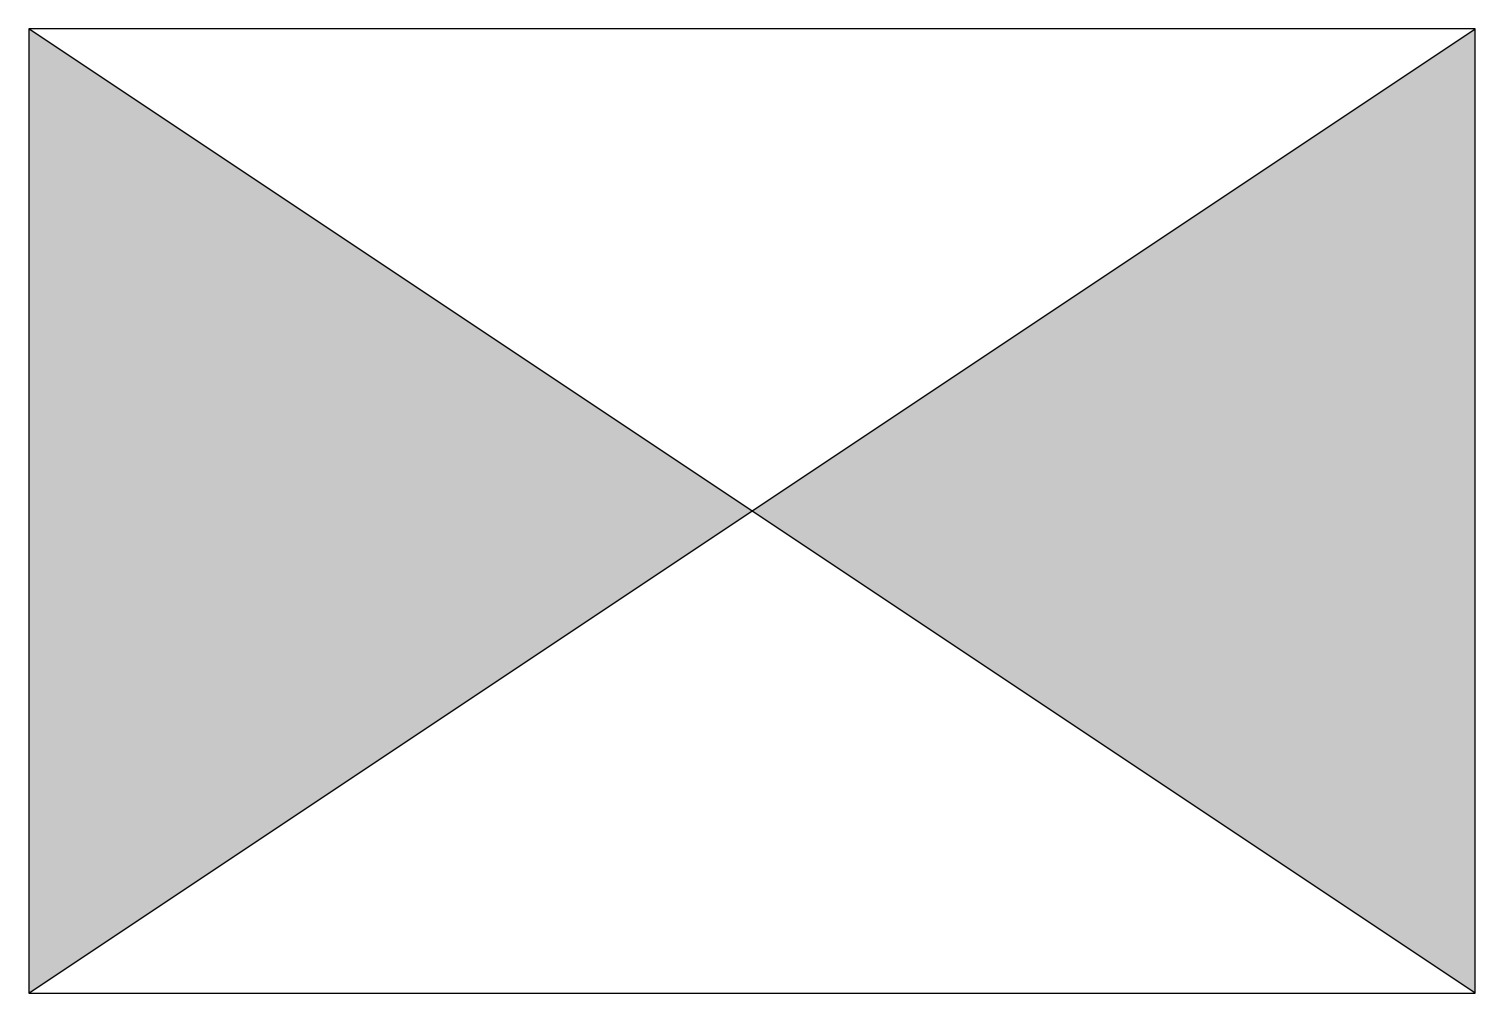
# Model space of a CAD drawing. Header units: metres. Extents: x -1.12 to 1.12, y -0.75 to 0.75.
import ezdxf

# ---------------------------------------------------------------- set-up
doc = ezdxf.new("R2010")
doc.units = ezdxf.units.M
doc.layers.get('0').update_dxf_attribs({"color": 150})

msp = doc.modelspace()

# ---------------------------------------------------------------- hatches: boundary and pattern name
h = msp.add_hatch(color=256)
h.dxf.hatch_style = 1
h.paths.add_polyline_path([(-1.125, -0.75), (0, 0), (-1.125, 0.75)])
h.paths.add_polyline_path([(1.125, -0.75), (1.125, 0.75), (0, 0)])

# ---------------------------------------------------------------- linework, layer by layer
for p, q in [((-1.125, -0.75), (1.125, 0.75)), ((1.125, -0.75), (-1.125, 0.75))]:
    msp.add_line(p, q)
msp.add_lwpolyline([(-1.125, -0.75), (1.125, -0.75), (1.125, 0.75), (-1.125, 0.75)], close=True)

doc.saveas('drawing.dxf')
